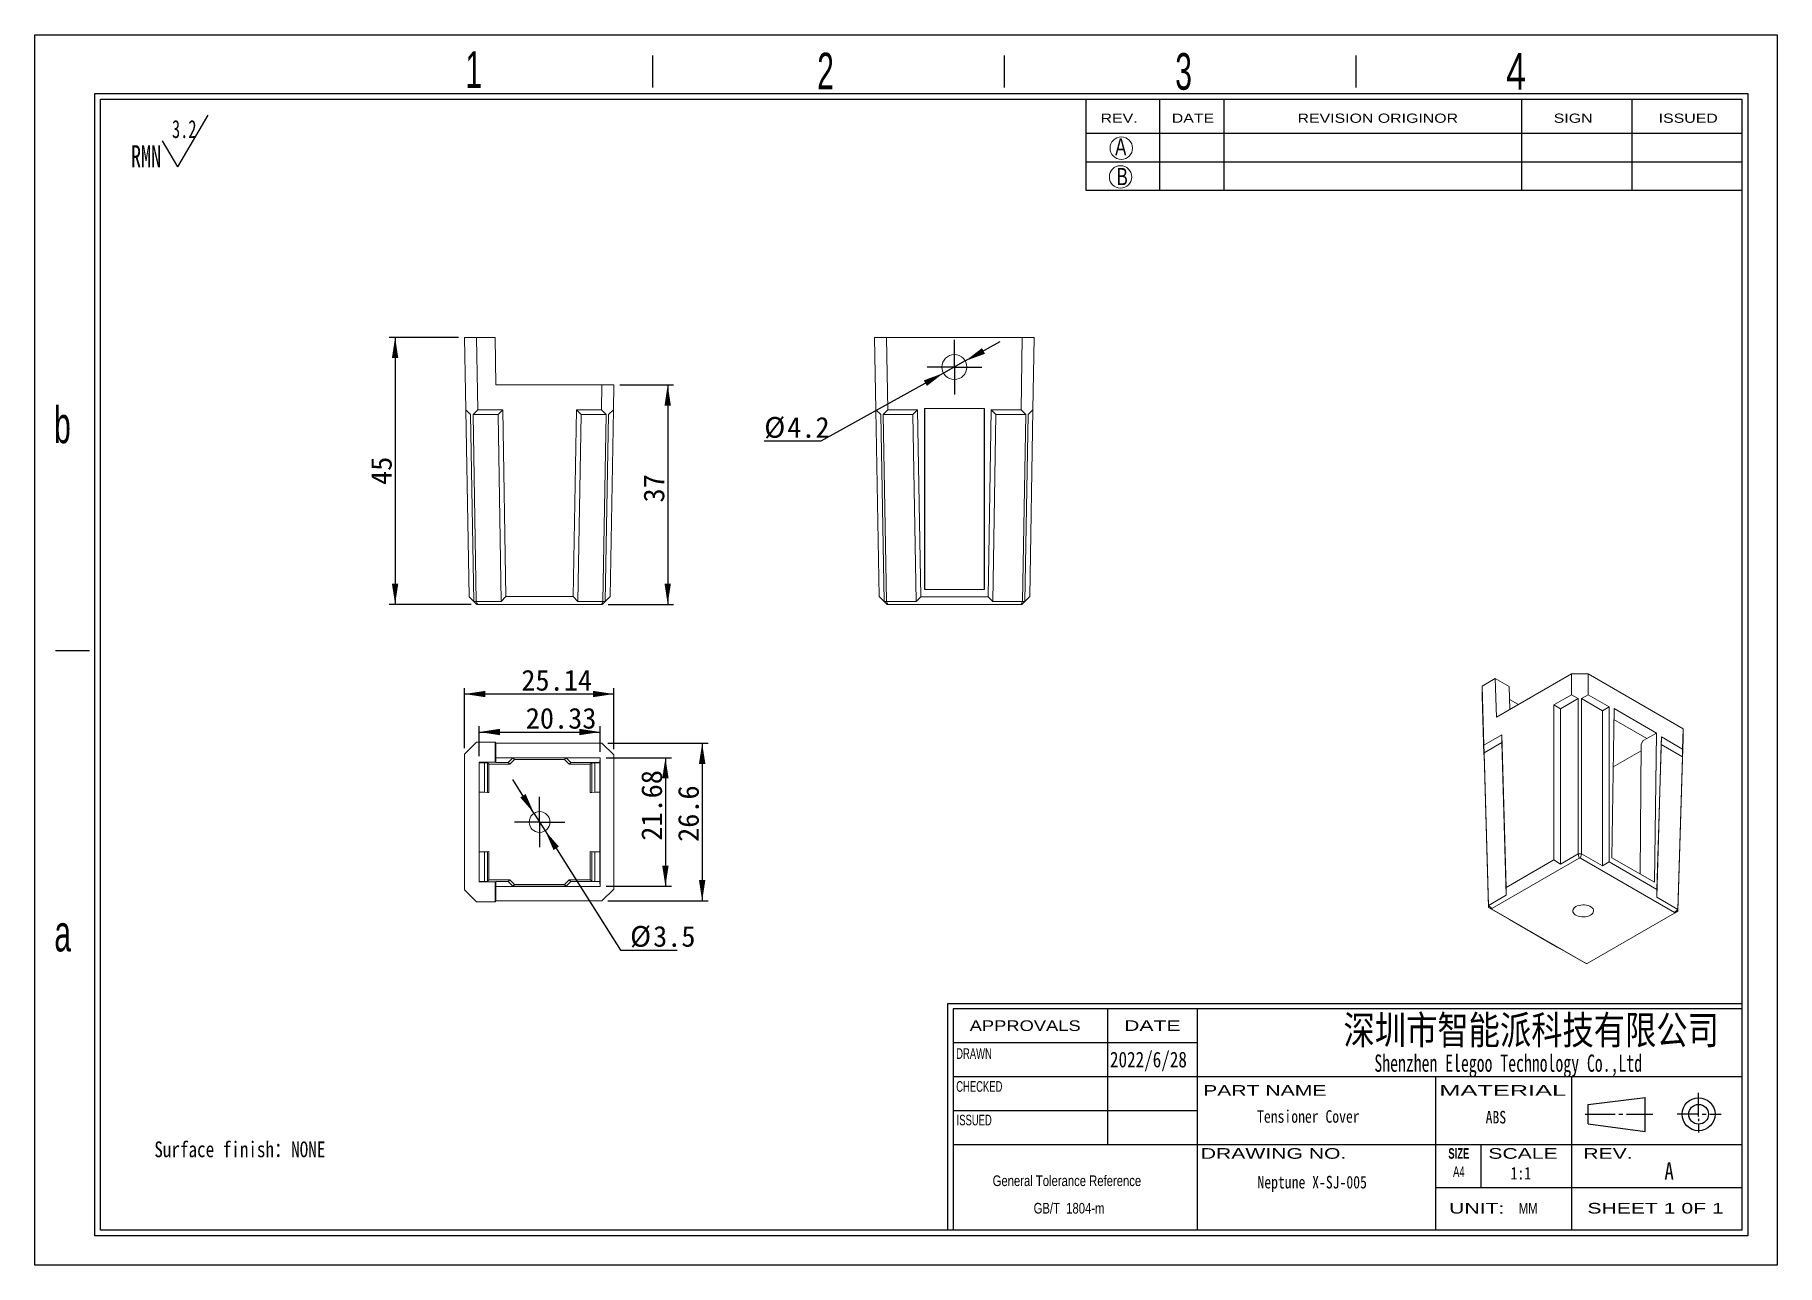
# Model space of a CAD drawing. Header units: millimetres. Extents: x 2 to 295, y 1 to 209.
import ezdxf

# ---------------------------------------------------------------- set-up
doc = ezdxf.new("R2010")
doc.units = ezdxf.units.MM
doc.layers.add('SLD-0', color=179, linetype='Continuous')
doc.styles.add('SLDTEXTSTYLE0', font='SIMSUN.TTC', dxfattribs={"width": 0.67})
doc.styles.add('SLDTEXTSTYLE1', font='SIMSUN.TTC', dxfattribs={"width": 0.8})
doc.styles.add('SLDTEXTSTYLE10', font='ARIAL.TTF', dxfattribs={"width": 0.7584})
doc.styles.add('SLDTEXTSTYLE11', font='ARIAL.TTF', dxfattribs={"width": 1.2324})
doc.styles.add('SLDTEXTSTYLE12', font='ARIAL.TTF', dxfattribs={"width": 1.7064})
doc.styles.add('SLDTEXTSTYLE13', font='SIMSUN.TTC', dxfattribs={"width": 0.8, "bigfont": 'bigfont'})
doc.styles.add('SLDTEXTSTYLE14', font='SIMKAI.TTF', dxfattribs={"width": 0.67})
doc.styles.add('SLDTEXTSTYLE15', font='SIMSUN.TTC')
doc.styles.add('SLDTEXTSTYLE2', font='SIMFANG.TTF', dxfattribs={"width": 0.8})
doc.styles.add('SLDTEXTSTYLE3', font='SIMSUN.TTC', dxfattribs={"width": 0.8})
doc.styles.add('SLDTEXTSTYLE4', font='SIMSUN.TTC', dxfattribs={"width": 0.8, "bigfont": 'bigfont'})
doc.styles.add('SLDTEXTSTYLE5', font='ARIAL.TTF', dxfattribs={"width": 0.63516})
doc.styles.add('SLDTEXTSTYLE6', font='GOTHIC.TTF', dxfattribs={"width": 0.7304})
doc.styles.add('SLDTEXTSTYLE7', font='GOTHIC.TTF', dxfattribs={"width": 0.61171})
doc.styles.add('SLDTEXTSTYLE8', font='ARIALBD.TTF', dxfattribs={"width": 0.63516})
doc.styles.add('SLDTEXTSTYLE9', font='ARIAL.TTF', dxfattribs={"width": 1.422})
doc.dimstyles.new('SLDDIMSTYLE0', dxfattribs={"dimtxt": 3.5, "dimasz": 3.5, "dimexe": 0, "dimexo": 0.0625, "dimgap": 0.875, "dimtad": 2, "dimrnd": 1e-09, "dimzin": 12, "dimdsep": 46, "dimtxsty": 'SLDTEXTSTYLE0', "dimsah": 1, "dimcen": 0.09, "dimadec": 0, "dimazin": 3, "dimtfac": 1, "dimtofl": 0, "dimtmove": 0, "dimatfit": 3, "dimfxl": 0, "dimfrac": 2, "dimtolj": 1, "dimtzin": 12, "dimarcsym": 0})
doc.dimstyles.new('SLDDIMSTYLE1', dxfattribs={"dimtxt": 3.5, "dimasz": 3.5, "dimexe": 0, "dimexo": 0.0625, "dimgap": 0.875, "dimtad": 2, "dimrnd": 1e-09, "dimzin": 12, "dimdsep": 46, "dimtxsty": 'SLDTEXTSTYLE0', "dimsah": 1, "dimcen": 0.09, "dimadec": 0, "dimazin": 3, "dimtfac": 1, "dimtmove": 0, "dimatfit": 0, "dimfxl": 0, "dimfrac": 2, "dimtolj": 1, "dimtzin": 12, "dimarcsym": 0})
doc.dimstyles.new('SLDDIMSTYLE2', dxfattribs={"dimtxt": 3.5, "dimasz": 3.5, "dimexe": 0, "dimexo": 0.0625, "dimgap": 0.875, "dimtad": 0, "dimtih": 1, "dimtoh": 1, "dimrnd": 1e-09, "dimzin": 12, "dimdsep": 46, "dimtxsty": 'SLDTEXTSTYLE0', "dimsah": 1, "dimcen": 0, "dimadec": 0, "dimazin": 3, "dimtfac": 1, "dimtmove": 0, "dimatfit": 3, "dimfxl": 0, "dimfrac": 2, "dimtolj": 1, "dimtzin": 12, "dimarcsym": 0})

# ---------------------------------------------------------------- blocks, each defined once
blk = doc.blocks.new('SW_NOTE_0')
at = {"layer": 'SLD-0', "color": 0}
for q in [(12.98, 9.35), (5.31, 5.02)]:
    blk.add_line((7.87, 0.69), q, dxfattribs=at)
at = {"layer": 'SLD-0', "color": 0, "attachment_point": 1, "style": 'SLDTEXTSTYLE0'}
for s, insert, char_height in [('3.2', (6.89, 8.55), 3.032), ('RMN', (0, 4.31), 3.704)]:
    blk.add_mtext(s, dxfattribs=dict(at, insert=insert, char_height=char_height))
blk = doc.blocks.new('SW_NOTE_1')
at = {"layer": 'SLD-0', "color": 0, "char_height": 1.7927, "attachment_point": 2, "style": 'SLDTEXTSTYLE10'}
for s, insert in [('General Tolerance Reference ', (13.02, 2.31)), (' GB/T  1804-m', (13.11, -2.32))]:
    blk.add_mtext(s, dxfattribs=dict(at, insert=insert))
blk = doc.blocks.new('_D')
at = {"layer": 'SLD-0', "color": 5}
for p, q in [((72.98, 157.68), (61.28, 157.68)), ((62.28, 157.68), (62.28, 112.68)), ((75.08, 112.68), (61.28, 112.68))]:
    blk.add_line(p, q, dxfattribs=at)
for points in [[(62.28, 157.68), (61.74, 154.18), (62.82, 154.18)], [(62.28, 112.68), (62.82, 116.18), (61.74, 116.18)]]:
    blk.add_solid(points, dxfattribs=at)
at = {"layer": 'SLD-0', "color": 5, "insert": (58.21, 132.8), "char_height": 3.5, "attachment_point": 1, "rotation": 90, "style": 'SLDTEXTSTYLE15'}
blk.add_mtext('45', dxfattribs=at)
blk = doc.blocks.new('_D_1')
at = {"layer": 'SLD-0', "color": 5}
for p, q in [((100.12, 149.68), (109.2, 149.68)), ((108.2, 149.68), (108.2, 112.68)), ((98.17, 112.68), (109.2, 112.68))]:
    blk.add_line(p, q, dxfattribs=at)
for points in [[(108.2, 149.68), (107.67, 146.18), (108.74, 146.18)], [(108.2, 112.68), (108.74, 116.18), (107.67, 116.18)]]:
    blk.add_solid(points, dxfattribs=at)
at = {"layer": 'SLD-0', "color": 5, "insert": (104.13, 129.85), "char_height": 3.5, "attachment_point": 1, "rotation": 90, "style": 'SLDTEXTSTYLE15'}
blk.add_mtext('37', dxfattribs=at)
blk = doc.blocks.new('_D_2')
at = {"layer": 'SLD-0', "color": 5}
for p, q in [((98.12, 89.29), (115.01, 89.29)), ((114.01, 89.29), (114.01, 62.69)), ((98.12, 62.69), (115.01, 62.69))]:
    blk.add_line(p, q, dxfattribs=at)
for points in [[(114.01, 89.29), (113.47, 85.79), (114.55, 85.79)], [(114.01, 62.69), (114.55, 66.19), (113.47, 66.19)]]:
    blk.add_solid(points, dxfattribs=at)
at = {"layer": 'SLD-0', "color": 5, "insert": (109.94, 72.64), "char_height": 3.5, "attachment_point": 1, "rotation": 90, "style": 'SLDTEXTSTYLE15'}
blk.add_mtext('26.6', dxfattribs=at)
blk = doc.blocks.new('_D_3')
at = {"layer": 'SLD-0', "color": 5}
for p, q in [((73.98, 88.43), (73.98, 98.56)), ((99.12, 97.56), (73.98, 97.56)), ((99.12, 88.29), (99.12, 98.56))]:
    blk.add_line(p, q, dxfattribs=at)
for points in [[(73.98, 97.56), (77.48, 97.03), (77.48, 98.1)], [(99.12, 97.56), (95.62, 98.1), (95.62, 97.03)]]:
    blk.add_solid(points, dxfattribs=at)
at = {"layer": 'SLD-0', "color": 5, "insert": (83.55, 101.64), "char_height": 3.5, "attachment_point": 1, "style": 'SLDTEXTSTYLE15'}
blk.add_mtext('25.14', dxfattribs=at)
blk = doc.blocks.new('_D_4')
at = {"layer": 'SLD-0', "color": 5}
for p, q in [((76.47, 87.09), (76.47, 92.16)), ((76.47, 91.16), (96.81, 91.16)), ((96.81, 87.83), (96.81, 92.16))]:
    blk.add_line(p, q, dxfattribs=at)
for points in [[(76.47, 91.16), (79.97, 90.62), (79.97, 91.7)], [(96.81, 91.16), (93.31, 91.7), (93.31, 90.62)]]:
    blk.add_solid(points, dxfattribs=at)
at = {"layer": 'SLD-0', "color": 5, "insert": (84.29, 95.23), "char_height": 3.5, "attachment_point": 1, "style": 'SLDTEXTSTYLE15'}
blk.add_mtext('20.33', dxfattribs=at)
blk = doc.blocks.new('_D_5')
at = {"layer": 'SLD-0', "color": 5}
for p, q in [((97.81, 86.83), (108.82, 86.83)), ((107.82, 86.83), (107.82, 65.15)), ((97.81, 65.15), (108.82, 65.15))]:
    blk.add_line(p, q, dxfattribs=at)
for points in [[(107.82, 86.83), (107.28, 83.33), (108.36, 83.33)], [(107.82, 65.15), (108.36, 68.65), (107.28, 68.65)]]:
    blk.add_solid(points, dxfattribs=at)
at = {"layer": 'SLD-0', "color": 5, "insert": (103.75, 72.84), "char_height": 3.5, "attachment_point": 1, "rotation": 90, "style": 'SLDTEXTSTYLE15'}
blk.add_mtext('21.68', dxfattribs=at)
blk = doc.blocks.new('_D_6')
at = {"layer": 'SLD-0', "color": 5}
for p, q in [((85.68, 77.47), (82.09, 83.15)), ((85.68, 77.47), (87.56, 74.51)), ((87.56, 74.51), (100.28, 54.4)), ((100.28, 54.4), (109.82, 54.4))]:
    blk.add_line(p, q, dxfattribs=at)
for points in [[(85.68, 77.47), (84.27, 80.71), (83.36, 80.14)], [(87.56, 74.51), (88.97, 71.26), (89.88, 71.84)]]:
    blk.add_solid(points, dxfattribs=at)
at = {"layer": 'SLD-0', "color": 5, "char_height": 3.5, "attachment_point": 1, "style": 'SLDTEXTSTYLE15'}
for s, insert in [('%%c', (101.87, 58.47)), ('3.5', (105.74, 58.47))]:
    blk.add_mtext(s, dxfattribs=dict(at, insert=insert))
blk = doc.blocks.new('SW_CENTERMARKSYMBOL_0')
at = {"layer": 'SLD-0', "color": 0}
for p, q in [((0, 2.5), (0, 4.25)), ((-2.5, 0), (-4.25, 0)), ((0, 0), (-2.5, 0)), ((0, 0), (0, 2.5)), ((0, 0), (0, -2.5)), ((0, 0), (2.5, 0)), ((2.5, 0), (4.25, 0)), ((0, -2.5), (0, -4.25))]:
    blk.add_line(p, q, dxfattribs=at)
blk = doc.blocks.new('_D_7')
at = {"layer": 'SLD-0', "color": 5}
for p, q in [((158.34, 153.7), (164.23, 156.96)), ((158.34, 153.7), (154.67, 151.66)), ((154.67, 151.66), (134.01, 140.19)), ((134.01, 140.19), (124.47, 140.19))]:
    blk.add_line(p, q, dxfattribs=at)
for points in [[(158.34, 153.7), (161.66, 154.92), (161.14, 155.87)], [(154.67, 151.66), (151.35, 150.43), (151.87, 149.49)]]:
    blk.add_solid(points, dxfattribs=at)
at = {"layer": 'SLD-0', "color": 5, "char_height": 3.5, "attachment_point": 1, "style": 'SLDTEXTSTYLE15'}
for s, insert in [('%%c', (124.47, 144.26)), ('4.2', (128.34, 144.26))]:
    blk.add_mtext(s, dxfattribs=dict(at, insert=insert))
blk = doc.blocks.new('SW_CENTERMARKSYMBOL_1')
at = {"layer": 'SLD-0', "color": 0}
for p, q in [((0, 2.5), (0, 4.6)), ((-2.5, 0), (-4.6, 0)), ((0, 0), (-2.5, 0)), ((0, 0), (0, 2.5)), ((0, 0), (0, -2.5)), ((0, 0), (2.5, 0)), ((2.5, 0), (4.6, 0)), ((0, -2.5), (0, -4.6))]:
    blk.add_line(p, q, dxfattribs=at)

msp = doc.modelspace()

# ---------------------------------------------------------------- linework, layer by layer
at = {"color": 7, "linetype": 'Continuous', "lineweight": 15}
for p, q in [((74.194, 145.477), (73.981, 157.677)), ((73.981, 157.677), (75.982, 157.677)), ((75.982, 157.677), (76.195, 145.47)), ((75.982, 157.677), (79.12, 157.677)), ((79.26, 149.677), (79.12, 157.677)), ((143.28, 145.47), (143.066, 157.677)), ((143.066, 157.677), (145.067, 157.677)), ((145.067, 157.677), (145.28, 145.477)), ((167.945, 157.677), (145.067, 157.677)), ((167.732, 145.477), (167.945, 157.677)), ((167.945, 157.677), (169.946, 157.677)), ((169.946, 157.677), (169.733, 145.47)), ((97.12, 149.677), (79.26, 149.677)), ((97.047, 145.47), (97.12, 149.677)), ((97.12, 149.677), (99.12, 149.677)), ((99.12, 149.677), (99.047, 145.477)), ((74.194, 145.477), (75.007, 144.691)), ((74.744, 113.963), (74.194, 145.477)), ((75.007, 144.691), (75.558, 113.177)), ((75.408, 144.684), (76.195, 145.47)), ((75.958, 113.186), (75.408, 144.684)), ((75.408, 144.684), (79.637, 144.684)), ((76.195, 145.47), (80.424, 145.47)), ((80.424, 145.47), (79.637, 144.684)), ((79.637, 144.684), (80.154, 113.186)), ((80.424, 145.47), (80.941, 114)), ((92.3, 114), (92.817, 145.47)), ((92.817, 145.47), (97.047, 145.47)), ((93.604, 144.684), (92.817, 145.47)), ((93.087, 113.186), (93.604, 144.684)), ((93.604, 144.684), (97.833, 144.684)), ((97.047, 145.47), (97.833, 144.684)), ((97.833, 144.684), (97.283, 113.186)), ((97.683, 113.186), (98.233, 144.691)), ((98.233, 144.691), (99.047, 145.477)), ((99.047, 145.477), (98.498, 114)), ((143.28, 145.47), (144.093, 144.684)), ((143.829, 114), (143.28, 145.47)), ((144.093, 144.684), (144.643, 113.186)), ((144.494, 144.691), (145.28, 145.477)), ((145.044, 113.177), (144.494, 144.691)), ((149.506, 144.691), (144.494, 144.691)), ((145.28, 145.477), (150.293, 145.477)), ((149.506, 144.691), (150.293, 145.477)), ((150.039, 113.177), (149.506, 144.691)), ((150.293, 145.477), (150.826, 113.963)), ((161.57, 145.677), (151.443, 145.677)), ((151.443, 145.677), (151.452, 115.177)), ((151.506, 145.173), (151.497, 145.677)), ((151.511, 115.177), (151.506, 145.173)), ((161.502, 115.177), (161.506, 145.173)), ((161.515, 145.677), (161.506, 145.173)), ((161.56, 115.177), (161.57, 145.677)), ((162.186, 113.963), (162.719, 145.477)), ((162.719, 145.477), (167.732, 145.477)), ((162.719, 145.477), (163.506, 144.691)), ((163.506, 144.691), (162.973, 113.177)), ((168.519, 144.691), (163.506, 144.691)), ((167.732, 145.477), (168.519, 144.691)), ((168.519, 144.691), (167.969, 113.177)), ((168.369, 113.186), (168.919, 144.684)), ((168.919, 144.684), (169.733, 145.47)), ((169.733, 145.47), (169.183, 114)), ((151.452, 115.177), (161.56, 115.177)), ((75.558, 113.177), (74.744, 113.963)), ((75.558, 113.177), (75.949, 113.177)), ((75.558, 113.177), (75.558, 113.177)), ((75.558, 113.177), (76.075, 112.677)), ((75.949, 113.177), (75.958, 113.186)), ((76.192, 112.677), (75.949, 113.177)), ((75.958, 113.186), (80.154, 113.186)), ((76.192, 112.677), (76.075, 112.677)), ((76.192, 112.677), (97.049, 112.677)), ((80.941, 114), (80.154, 113.186)), ((80.941, 114), (92.3, 114)), ((93.087, 113.186), (92.3, 114)), ((93.087, 113.186), (97.283, 113.186)), ((97.292, 113.177), (97.049, 112.677)), ((97.174, 112.677), (97.049, 112.677)), ((97.674, 113.177), (97.174, 112.677)), ((97.283, 113.186), (97.292, 113.177)), ((97.292, 113.177), (97.674, 113.177)), ((97.683, 113.186), (97.674, 113.177)), ((98.498, 114), (97.683, 113.186)), ((144.643, 113.186), (143.829, 114)), ((144.643, 113.186), (144.652, 113.177)), ((144.652, 113.177), (145.044, 113.177)), ((144.652, 113.177), (145.152, 112.677)), ((145.044, 113.177), (145.044, 113.177)), ((145.044, 113.177), (145.269, 112.677)), ((150.039, 113.177), (145.044, 113.177)), ((145.269, 112.677), (145.152, 112.677)), ((167.744, 112.677), (145.269, 112.677)), ((150.826, 113.963), (150.039, 113.177)), ((150.826, 113.963), (162.186, 113.963)), ((162.973, 113.177), (162.186, 113.963)), ((162.973, 113.177), (167.969, 113.177)), ((167.969, 113.177), (167.744, 112.677)), ((167.86, 112.677), (167.744, 112.677)), ((167.86, 112.677), (168.36, 113.177)), ((167.969, 113.177), (168.36, 113.177)), ((167.969, 113.177), (167.969, 113.177)), ((168.36, 113.177), (168.369, 113.186)), ((169.183, 114), (168.369, 113.186)), ((245.405, 98.902), (247.625, 100.184)), ((247.822, 93.651), (247.625, 100.184)), ((249.983, 98.822), (247.625, 100.184)), ((260.451, 100.942), (247.822, 93.651)), ((260.451, 100.942), (263.281, 100.942)), ((260.451, 97.447), (260.451, 100.942)), ((263.281, 100.942), (263.281, 97.452)), ((263.281, 100.942), (279.26, 91.717)), ((245.405, 98.902), (245.707, 88.935)), ((245.405, 97.269), (245.405, 98.902)), ((245.706, 87.307), (245.405, 97.269)), ((249.983, 98.822), (250.071, 94.95)), ((257.46, 95.72), (260.451, 97.447)), ((260.451, 97.447), (261.583, 96.794)), ((262.149, 96.8), (263.281, 97.452)), ((263.281, 97.452), (266.825, 95.406)), ((251.508, 95.779), (250.033, 96.63)), ((257.484, 69.589), (257.46, 95.72)), ((258.592, 95.068), (257.46, 95.72)), ((258.592, 95.068), (261.583, 96.794)), ((258.616, 68.913), (258.592, 95.068)), ((261.583, 96.794), (261.583, 70.625)), ((262.149, 70.625), (262.149, 96.8)), ((262.149, 96.8), (265.693, 94.753)), ((265.693, 94.753), (265.681, 68.586)), ((266.825, 95.406), (265.693, 94.753)), ((266.825, 95.406), (266.813, 69.263)), ((267.271, 69.976), (267.64, 95.102)), ((267.64, 95.102), (274.801, 90.968)), ((273.161, 90.053), (267.613, 93.256)), ((279.157, 88.287), (279.26, 91.717)), ((279.26, 91.717), (279.26, 90.083)), ((75.981, 89.428), (73.981, 87.427)), ((79.12, 89.428), (75.981, 89.428)), ((79.12, 89.428), (79.12, 86.093)), ((79.26, 89.288), (79.12, 89.428)), ((79.26, 89.288), (79.26, 86.83)), ((97.119, 89.288), (79.26, 89.288)), ((99.12, 87.288), (97.119, 89.288)), ((245.707, 88.935), (248.697, 90.661)), ((245.726, 87.64), (245.707, 88.935)), ((245.726, 87.64), (248.716, 89.366)), ((248.697, 90.661), (249.451, 64.952)), ((248.697, 90.661), (248.716, 89.366)), ((248.716, 89.366), (249.471, 63.633)), ((272.019, 67.235), (272.186, 89.098)), ((272.549, 89.712), (272.186, 89.098)), ((273.161, 90.053), (272.549, 89.712)), ((274.801, 90.968), (273.161, 90.053)), ((274.801, 90.968), (274.418, 65.85)), ((274.827, 63.306), (275.593, 89.039)), ((274.847, 64.625), (275.612, 90.334)), ((275.612, 90.334), (275.593, 89.039)), ((275.593, 89.039), (279.137, 86.992)), ((275.612, 90.334), (279.157, 88.287)), ((279.157, 88.287), (279.137, 86.992)), ((279.26, 90.083), (279.156, 86.648)), ((73.981, 64.549), (73.981, 87.427)), ((79.12, 86.093), (76.47, 86.093)), ((76.47, 86.093), (76.47, 65.884)), ((77.32, 85.988), (76.47, 85.988)), ((77.32, 85.988), (77.825, 85.984)), ((77.32, 80.997), (77.32, 85.988)), ((78.086, 85.722), (77.825, 85.984)), ((77.825, 85.984), (77.825, 80.988)), ((81.621, 85.722), (78.086, 85.722)), ((78.086, 85.722), (78.086, 80.984)), ((79.12, 86.093), (79.274, 86.016)), ((79.274, 86.016), (79.26, 86.83)), ((79.26, 86.83), (96.805, 86.83)), ((81.327, 86.016), (79.274, 86.016)), ((82.12, 86.823), (81.327, 86.016)), ((81.621, 85.722), (81.327, 86.016)), ((82.421, 86.522), (81.621, 85.722)), ((91.12, 86.823), (82.12, 86.823)), ((82.12, 86.823), (82.421, 86.522)), ((90.819, 86.522), (82.421, 86.522)), ((90.819, 86.522), (91.12, 86.823)), ((91.619, 85.722), (90.819, 86.522)), ((91.913, 86.016), (91.12, 86.823)), ((91.913, 86.016), (91.619, 85.722)), ((95.154, 85.722), (91.619, 85.722)), ((96.798, 86.016), (91.913, 86.016)), ((95.154, 85.722), (95.416, 85.984)), ((95.154, 80.984), (95.154, 85.722)), ((95.416, 85.984), (95.92, 85.988)), ((95.416, 80.988), (95.416, 85.984)), ((96.77, 85.988), (95.92, 85.988)), ((95.92, 85.988), (95.92, 80.997)), ((96.798, 86.016), (96.77, 85.988)), ((96.77, 85.988), (96.77, 81.012)), ((96.805, 86.83), (96.798, 86.016)), ((96.805, 65.146), (96.805, 86.83)), ((99.12, 64.689), (99.12, 87.288)), ((245.706, 87.307), (245.726, 87.319)), ((245.726, 87.296), (245.706, 87.307)), ((246.504, 61.92), (245.726, 87.64)), ((245.726, 87.319), (246.504, 61.586)), ((272.178, 88.002), (267.496, 85.299)), ((279.137, 86.992), (278.359, 61.267)), ((278.359, 60.94), (279.137, 86.66)), ((279.156, 86.648), (279.136, 86.637)), ((279.137, 86.66), (279.156, 86.648)), ((77.32, 80.997), (76.47, 81.012)), ((77.825, 80.988), (77.32, 80.997)), ((78.086, 80.984), (77.825, 80.988)), ((95.154, 80.984), (95.416, 80.988)), ((95.92, 80.997), (95.416, 80.988)), ((96.77, 81.012), (95.92, 80.997)), ((96.77, 81.012), (96.77, 70.965)), ((76.47, 70.965), (77.32, 70.979)), ((77.32, 70.979), (77.825, 70.988)), ((77.32, 65.988), (77.32, 70.979)), ((78.086, 70.993), (77.825, 70.988)), ((77.825, 70.988), (77.825, 65.993)), ((78.086, 70.993), (78.086, 66.254)), ((95.154, 66.254), (95.154, 70.993)), ((95.154, 70.993), (95.416, 70.988)), ((95.416, 65.993), (95.416, 70.988)), ((95.416, 70.988), (95.92, 70.979)), ((95.92, 70.979), (95.92, 65.988)), ((95.92, 70.979), (96.77, 70.965)), ((96.77, 70.965), (96.77, 65.988)), ((258.616, 68.913), (261.583, 70.625)), ((261.583, 70.625), (261.595, 70.618)), ((261.595, 70.618), (262.136, 70.618)), ((261.595, 70.618), (261.777, 69.906)), ((262.136, 70.618), (261.955, 69.906)), ((262.149, 70.625), (262.136, 70.618)), ((265.681, 68.586), (262.149, 70.625)), ((247.029, 61.393), (261.777, 69.906)), ((249.451, 64.952), (257.484, 69.589)), ((258.616, 68.913), (257.484, 69.589)), ((261.955, 69.906), (261.777, 69.906)), ((277.834, 60.739), (261.955, 69.906)), ((266.813, 69.263), (265.681, 68.586)), ((266.813, 69.263), (274.847, 64.625)), ((274.418, 65.85), (267.271, 69.976)), ((76.47, 65.988), (77.32, 65.988)), ((76.47, 65.884), (79.12, 65.884)), ((77.825, 65.993), (77.32, 65.988)), ((78.086, 66.254), (77.825, 65.993)), ((78.086, 66.254), (81.621, 66.254)), ((79.12, 65.884), (79.274, 65.96)), ((79.12, 65.884), (79.12, 62.549)), ((79.26, 65.146), (79.274, 65.96)), ((79.26, 65.146), (79.26, 62.688)), ((96.805, 65.146), (79.26, 65.146)), ((79.274, 65.96), (81.327, 65.96)), ((81.327, 65.96), (81.621, 66.254)), ((81.327, 65.96), (82.12, 65.153)), ((81.621, 66.254), (82.421, 65.454)), ((82.421, 65.454), (82.12, 65.153)), ((82.12, 65.153), (91.12, 65.153)), ((90.819, 65.454), (82.421, 65.454)), ((90.819, 65.454), (91.619, 66.254)), ((91.12, 65.153), (90.819, 65.454)), ((91.12, 65.153), (91.913, 65.96)), ((91.619, 66.254), (91.913, 65.96)), ((91.619, 66.254), (95.154, 66.254)), ((91.913, 65.96), (96.798, 65.96)), ((95.154, 66.254), (95.416, 65.993)), ((95.92, 65.988), (95.416, 65.993)), ((95.92, 65.988), (96.77, 65.988)), ((96.77, 65.988), (96.798, 65.96)), ((96.798, 65.96), (96.805, 65.146)), ((97.12, 62.688), (99.12, 64.689)), ((249.451, 64.952), (249.471, 63.633)), ((274.827, 63.306), (274.847, 64.625)), ((73.981, 64.549), (75.982, 62.549)), ((75.982, 62.549), (79.12, 62.549)), ((79.26, 62.688), (79.12, 62.549)), ((97.12, 62.688), (79.26, 62.688)), ((246.504, 61.92), (249.471, 63.633)), ((246.504, 61.906), (246.504, 61.92)), ((247.029, 61.393), (246.504, 61.906)), ((246.504, 61.586), (246.504, 61.906)), ((274.827, 63.306), (278.359, 61.267)), ((246.504, 61.586), (246.504, 61.586)), ((246.504, 61.586), (247.029, 61.297)), ((250.036, 59.547), (246.504, 61.586)), ((247.029, 61.393), (247.029, 61.297)), ((247.029, 61.297), (262.921, 52.123)), ((250.017, 59.535), (250.016, 59.558)), ((250.036, 59.547), (250.017, 59.535)), ((258.05, 54.898), (250.017, 59.535)), ((263.086, 52.123), (277.834, 60.637)), ((278.359, 61.252), (277.834, 60.739)), ((278.359, 60.94), (277.834, 60.637)), ((277.834, 60.637), (277.834, 60.739)), ((278.359, 61.267), (278.359, 61.252)), ((278.359, 61.252), (278.359, 60.94)), ((278.359, 60.94), (278.359, 60.94)), ((258.05, 54.898), (259.182, 54.267)), ((259.182, 54.267), (262.714, 52.228)), ((262.714, 52.228), (262.921, 52.123)), ((262.714, 52.228), (262.714, 52.228)), ((262.921, 52.123), (263.086, 52.123))]:
    msp.add_line(p, q, dxfattribs=at)
at = {"color": 7, "linetype": 'Continuous', "lineweight": 15, "flags": 128}
msp.add_lwpolyline([(261.194, 61.729), (261.442, 61.848), (261.725, 61.939), (262.031, 61.998), (262.351, 62.024), (262.673, 62.015), (262.988, 61.973), (263.283, 61.897), (263.549, 61.792), (263.778, 61.66), (263.96, 61.506), (264.091, 61.336), (264.165, 61.154), (264.18, 60.968), (264.135, 60.783), (264.032, 60.607), (263.875, 60.444), (263.669, 60.3), (263.42, 60.181), (263.138, 60.091), (262.832, 60.031), (262.512, 60.006), (262.19, 60.014), (261.875, 60.057), (261.58, 60.132), (261.313, 60.238), (261.085, 60.369), (260.903, 60.523), (260.772, 60.694), (260.698, 60.875), (260.683, 61.061), (260.728, 61.246), (260.831, 61.423), (260.988, 61.586), (261.194, 61.729)], dxfattribs=at)
at = {"color": 7, "linetype": 'Continuous', "lineweight": 15}
for centre, radius in [((156.506, 152.677), 2.1), ((86.62, 75.988), 1.75)]:
    msp.add_circle(centre, radius, dxfattribs=at)
at = {"layer": 'SLD-0'}
for p, q in [((1.591, 208.674), (295.107, 208.674)), ((1.591, 1.294), (1.591, 208.674)), ((295.107, 208.674), (295.107, 1.294)), ((12.675, 7.219), (12.675, 197.811)), ((12.675, 197.811), (289.181, 197.811)), ((252.017, 197.811), (252.017, 182.514)), ((270.599, 197.811), (270.599, 182.514)), ((289.181, 197.811), (289.181, 7.219)), ((289.181, 7.219), (12.675, 7.219)), ((295.107, 1.294), (1.591, 1.294))]:
    msp.add_line(p, q, dxfattribs=at)
at = {"layer": 'SLD-0', "color": 6, "linetype": 'Continuous'}
for p, q in [((105.701, 199.786), (105.701, 205.169)), ((164.952, 199.786), (164.952, 205.169)), ((224.204, 199.786), (224.204, 205.169)), ((11.687, 6.231), (11.687, 198.799)), ((11.687, 198.799), (290.169, 198.799)), ((290.169, 198.799), (290.169, 6.231)), ((10.805, 104.853), (5.068, 104.853)), ((290.169, 6.231), (11.687, 6.231))]:
    msp.add_line(p, q, dxfattribs=at)
at = {"layer": 'SLD-0', "color": 179, "linetype": 'Continuous'}
for p, q in [((178.659, 197.811), (178.659, 182.514)), ((191.05, 197.811), (191.05, 182.514)), ((201.886, 197.811), (201.886, 182.514)), ((178.659, 192.074), (289.181, 192.074)), ((178.659, 187.294), (289.181, 187.294)), ((178.659, 182.514), (289.181, 182.514)), ((289.181, 45.329), (155.33, 45.329)), ((155.33, 45.329), (155.33, 7.219)), ((289.181, 44.506), (156.286, 44.506)), ((156.286, 44.506), (156.286, 7.219)), ((182.281, 44.506), (182.281, 21.56)), ((197.398, 44.506), (197.398, 7.219)), ((197.398, 38.77), (156.286, 38.77)), ((289.181, 33.033), (156.286, 33.033)), ((237.553, 33.033), (237.553, 7.219)), ((260.499, 7.219), (260.499, 33.033)), ((263.255, 28.354), (272.888, 29.538)), ((272.888, 23.846), (272.888, 29.538)), ((281.869, 26.35), (281.869, 30.316)), ((197.398, 27.297), (156.286, 27.297)), ((262.786, 26.733), (267.83, 26.733)), ((263.255, 25.106), (263.255, 28.354)), ((268.461, 26.733), (269.091, 26.733)), ((269.722, 26.733), (274.136, 26.733)), ((281.869, 26.733), (278.268, 26.733)), ((282.5, 26.733), (283.13, 26.733)), ((283.761, 26.733), (285.653, 26.733)), ((263.255, 25.106), (272.888, 23.846)), ((281.869, 25.966), (281.869, 25.583)), ((281.869, 25.2), (281.869, 23.667)), ((289.181, 21.56), (156.286, 21.56)), ((245.202, 21.56), (245.202, 14.39)), ((237.553, 14.39), (289.181, 14.39))]:
    msp.add_line(p, q, dxfattribs=at)
at = {"layer": 'SLD-0', "lineweight": 0}
for centre in [(184.622, 189.564), (184.499, 184.715)]:
    msp.add_circle(centre, 1.894, dxfattribs=at)
at = {"layer": 'SLD-0', "color": 179, "linetype": 'Continuous'}
for radius in [2.771, 1.669]:
    msp.add_circle((281.869, 26.733), radius, dxfattribs=at)

# ---------------------------------------------------------------- block references
at = {"layer": 'SLD-0'}
msp.add_blockref('SW_NOTE_0', (17.795, 185.759), dxfattribs=at)
at = {"layer": 'SLD-0', "color": 1}
for name, p in [('SW_CENTERMARKSYMBOL_1', (156.506, 152.677)), ('SW_CENTERMARKSYMBOL_0', (86.62, 75.988))]:
    msp.add_blockref(name, p, dxfattribs=at)
at = {"layer": 'SLD-0', "color": 179}
msp.add_blockref('SW_NOTE_1', (162.438, 14.111), dxfattribs=at)

# ---------------------------------------------------------------- texts
at = {"layer": 'SLD-0'}
for s, insert, char_height, attachment_point, style in [('1', (74.111, 205.899), 6.172, 1, 'SLDTEXTSTYLE7'), ('2', (133.388, 205.655), 6.172, 1, 'SLDTEXTSTYLE7'), ('3', (193.707, 205.593), 6.172, 1, 'SLDTEXTSTYLE7'), ('4', (249.441, 205.587), 6.172, 1, 'SLDTEXTSTYLE6'), ('A', (183.578, 191.252), 2.903, 1, 'SLDTEXTSTYLE6'), ('B', (183.832, 186.237), 2.903, 1, 'SLDTEXTSTYLE6'), ('b', (4.835, 146.019), 6.172, 1, 'SLDTEXTSTYLE7'), ('a', (4.88, 60.351), 6.172, 1, 'SLDTEXTSTYLE7'), ('\\M+1905B圳\\M+18E73\\M+19271\\M+1945C\\M+19468\\M+189C8\\M+18B5A\\M+1974C\\M+18CC0\\M+18CF6\\M+18E69', (253.676, 43.337), 4.82808, 2, 'SLDTEXTSTYLE13'), ('2022/6/28', (189.189, 37.28), 2.6458, 2, 'SLDTEXTSTYLE1'), ('Tensioner Cover', (216.131, 27.419), 2.11667, 2, 'SLDTEXTSTYLE3'), ('ABS', (247.725, 27.295), 2.1167, 2, 'SLDTEXTSTYLE3'), ('A', (276.114, 18.63), 2.91, 1, 'SLDTEXTSTYLE1'), ('Neptune X-SJ-005', (216.775, 16.343), 2.11667, 2, 'SLDTEXTSTYLE3')]:
    msp.add_mtext(s, dxfattribs=dict(at, insert=insert, char_height=char_height, attachment_point=attachment_point, style=style))
at = {"layer": 'SLD-0', "color": 179}
for s, insert, char_height, attachment_point, style in [('REV.', (181.129, 195.4), 1.5536, 1, 'SLDTEXTSTYLE11'), ('DATE', (193.126, 195.4), 1.5536, 1, 'SLDTEXTSTYLE11'), ('REVISION ORIGINOR', (214.308, 195.4), 1.55363, 1, 'SLDTEXTSTYLE11'), ('SIGN', (257.466, 195.4), 1.5536, 1, 'SLDTEXTSTYLE11'), ('ISSUED', (275.148, 195.4), 1.5536, 1, 'SLDTEXTSTYLE11'), ('APPROVALS', (168.427, 42.563), 1.7927, 2, 'SLDTEXTSTYLE11'), ('DATE', (189.85, 42.563), 1.7927, 2, 'SLDTEXTSTYLE9'), ('DRAWN', (159.804, 37.853), 1.7927, 2, 'SLDTEXTSTYLE5'), ('Shenzhen Elegoo Technology Co.,Ltd', (249.798, 36.8), 2.91042, 2, 'SLDTEXTSTYLE14'), ('CHECKED', (160.696, 32.315), 1.7927, 2, 'SLDTEXTSTYLE5'), ('PART NAME', (208.794, 31.645), 1.7927, 2, 'SLDTEXTSTYLE9'), ('MATERIAL', (248.88, 31.645), 1.7927, 2, 'SLDTEXTSTYLE12'), ('ISSUED', (159.837, 26.654), 1.7927, 2, 'SLDTEXTSTYLE5'), ('DRAWING NO.', (210.268, 21.022), 1.79265, 2, 'SLDTEXTSTYLE9'), ('SIZE', (241.479, 21.022), 1.7927, 2, 'SLDTEXTSTYLE8'), ('SCALE', (252.289, 21.022), 1.7927, 2, 'SLDTEXTSTYLE9'), ('REV.', (266.61, 21.022), 1.7927, 2, 'SLDTEXTSTYLE9'), ('A4', (241.49, 17.953), 1.7927, 2, 'SLDTEXTSTYLE5'), ('1:1', (251.93, 17.855), 2.1167, 2, 'SLDTEXTSTYLE2'), ('UNIT:', (244.499, 11.791), 1.7927, 2, 'SLDTEXTSTYLE9'), ('MM', (253.161, 11.791), 1.7927, 2, 'SLDTEXTSTYLE10'), ('SHEET 1 0F 1', (274.62, 11.791), 1.79265, 2, 'SLDTEXTSTYLE9')]:
    msp.add_mtext(s, dxfattribs=dict(at, insert=insert, char_height=char_height, attachment_point=attachment_point, style=style))
at = {"layer": 'SLD-0', "color": 5, "insert": (21.722, 22.14), "char_height": 2.64583, "attachment_point": 1, "style": 'SLDTEXTSTYLE4'}
msp.add_mtext('Surface finish\\M+18146NONE', dxfattribs=at)

# ---------------------------------------------------------------- dimensions: what is measured, and where the dimension line sits
at = {"layer": 'SLD-0', "color": 5}
for base, p1, p2, dimstyle, picture, middle in [((62.283, 112.677), (73.981, 157.677), (76.075, 112.677), 'SLDDIMSTYLE0', '_D', (62.283, 134.16)), ((108.204, 112.677), (99.12, 149.677), (97.174, 112.677), 'SLDDIMSTYLE0', '_D_1', (108.204, 131.21)), ((114.013, 62.688), (97.119, 89.288), (97.12, 62.688), 'SLDDIMSTYLE0', '_D_2', (114.013, 75.358)), ((107.82, 65.146), (96.805, 86.83), (96.805, 65.146), 'SLDDIMSTYLE1', '_D_5', (107.82, 76.242))]:
    dim = msp.add_linear_dim(base=base, p1=p1, p2=p2, angle=90, dimstyle=dimstyle, dxfattribs=at)
    dim.commit()
    dim.dimension.update_dxf_attribs({"geometry": picture, "text_midpoint": middle, "dimtype": 160})
for p1, p2, picture, middle in [((154.67, 151.658), (158.342, 153.696), '_D_7', (128.45, 142.727)), ((87.556, 74.509), (85.685, 77.467), '_D_6', (105.846, 56.932))]:
    dim = msp.add_diameter_dim_2p(p1=p1, p2=p2, dimstyle='SLDDIMSTYLE2', dxfattribs=at)
    dim.commit()
    dim.dimension.update_dxf_attribs({"geometry": picture, "text_midpoint": middle, "dimtype": 163})
for base, p1, p2, dimstyle, picture, middle in [((73.981, 97.565), (99.12, 87.288), (73.981, 87.427), 'SLDDIMSTYLE0', '_D_3', (86.958, 97.565)), ((96.8052, 91.1588), (76.4703, 86.093), (96.8052, 86.8303), 'SLDDIMSTYLE1', '_D_4', (87.6948, 91.1588))]:
    dim = msp.add_linear_dim(base=base, p1=p1, p2=p2, dimstyle=dimstyle, dxfattribs=at)
    dim.commit()
    dim.dimension.update_dxf_attribs({"geometry": picture, "text_midpoint": middle, "dimtype": 160})

doc.saveas('drawing.dxf')
